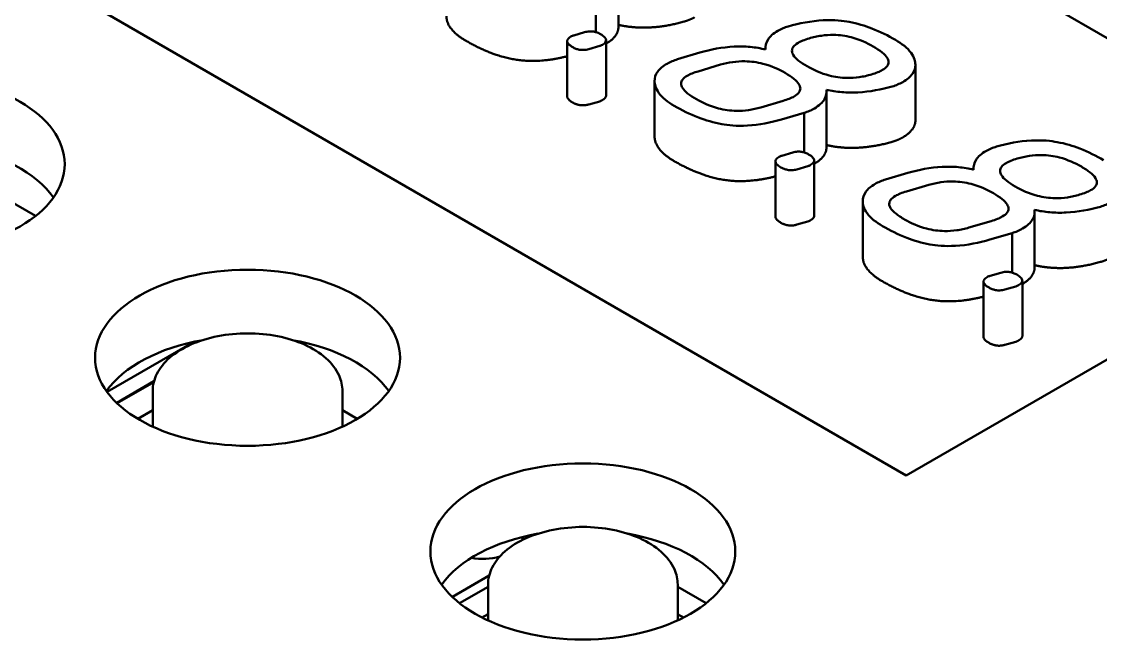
# Model space of a CAD drawing. Header units: millimetres. Extents: x 2121 to 4904, y 892 to 1933.
# Drawn here: x 3191.18 to 3203.13, y 1724.14 to 1730.98 of the extents above; entities that cross this region are included whole.
import ezdxf

# ---------------------------------------------------------------- set-up
doc = ezdxf.new("R2010")
doc.units = ezdxf.units.MM
doc.header["$LTSCALE"] = 1.8
doc.layers.add('외형선(ISO)', color=7, linetype='Continuous', lineweight=50)

msp = doc.modelspace()

# ---------------------------------------------------------------- linework, layer by layer
at = {"layer": '외형선(ISO)', "color": 7}
for p, q in [((3193.554, 1736.369), (3206.282, 1729.02)), ((3200.978, 1725.958), (3187.72, 1733.613)), ((3197.792, 1730.922), (3197.792, 1731.535)), ((3197.543, 1730.863), (3197.543, 1731.3)), ((3197.418, 1730.862), (3197.297, 1730.827)), ((3197.225, 1730.152), (3197.225, 1730.764)), ((3197.655, 1730.161), (3197.655, 1730.774)), ((3197.463, 1730.676), (3197.585, 1730.711)), ((3198.693, 1730.637), (3198.445, 1730.563)), ((3199.42, 1730.672), (3199.42, 1730.686)), ((3198.676, 1730.43), (3198.923, 1730.504)), ((3201.08, 1729.89), (3201.08, 1730.502)), ((3198.192, 1729.711), (3198.192, 1730.324)), ((3200.096, 1729.592), (3200.096, 1730.204)), ((3197.585, 1730.098), (3197.463, 1730.063)), ((3199.615, 1730.104), (3199.368, 1730.031)), ((3199.598, 1729.898), (3199.847, 1729.97)), ((3199.847, 1729.533), (3199.847, 1729.97)), ((3199.53, 1728.822), (3199.53, 1729.434)), ((3199.722, 1729.532), (3199.602, 1729.496)), ((3199.959, 1728.831), (3199.959, 1729.443)), ((3199.767, 1729.345), (3199.889, 1729.38)), ((3200.997, 1729.306), (3200.75, 1729.233)), ((3206.812, 1729.327), (3200.978, 1725.958)), ((3201.725, 1729.341), (3201.725, 1729.356)), ((3200.98, 1729.1), (3201.227, 1729.173)), ((3191.024, 1729.011), (3191.338, 1728.83)), ((3200.497, 1728.381), (3200.497, 1728.993)), ((3202.4, 1728.262), (3202.4, 1728.874)), ((3199.889, 1728.768), (3199.767, 1728.733)), ((3201.92, 1728.773), (3201.673, 1728.7)), ((3201.903, 1728.567), (3202.152, 1728.64)), ((3202.152, 1728.202), (3202.152, 1728.64)), ((3202.026, 1728.201), (3201.906, 1728.166)), ((3202.264, 1727.501), (3202.264, 1728.113)), ((3201.834, 1727.491), (3201.834, 1728.104)), ((3202.071, 1728.015), (3202.193, 1728.05)), ((3193.091, 1727.437), (3192.131, 1726.882)), ((3202.193, 1727.437), (3202.071, 1727.403)), ((3192.237, 1726.76), (3192.65, 1726.999)), ((3192.649, 1726.991), (3192.241, 1726.756)), ((3192.636, 1726.497), (3192.636, 1726.892)), ((3194.736, 1726.497), (3194.736, 1726.892)), ((3192.472, 1726.583), (3192.636, 1726.678)), ((3194.736, 1726.678), (3194.9, 1726.583)), ((3196.361, 1724.848), (3195.954, 1724.613)), ((3196.034, 1724.543), (3196.348, 1724.725)), ((3196.348, 1724.354), (3196.348, 1724.749)), ((3198.448, 1724.354), (3198.448, 1724.749)), ((3198.448, 1724.725), (3198.763, 1724.543))]:
    msp.add_line(p, q, dxfattribs=at)
for centre in [(3189.974, 1729.403), (3193.686, 1727.26), (3197.398, 1725.116)]:
    msp.add_ellipse(centre, major_axis=(1.688, 0), ratio=0.57735, dxfattribs=at)
for centre, major_axis, start_param, end_param in [((3189.974, 1728.668), (1.687, 0), 0.386689, 1.273311), ((3193.686, 1726.525), (-1.687, 0), 5.009874, 5.896497), ((3193.686, 1726.525), (1.687, 0), 0.386689, 1.273311), ((3197.398, 1724.382), (-1.687, 0), 5.009874, 5.896497), ((3196.285, 1725.294), (0.45, 0), 6.077412, 6.218057), ((3197.398, 1724.382), (1.687, 0), 0.386689, 1.273311), ((3196.285, 1725.294), (-0.45, 0), 1.292873, 2.015052)]:
    msp.add_ellipse(centre, major_axis=major_axis, ratio=0.57735, start_param=start_param, end_param=end_param, dxfattribs=at)
for points, degree, knots in [([(3196.106, 1730.767), (3195.912, 1730.878), (3195.888, 1731.026), (3195.888, 1731.042)], 2, [0, 0, 0, 1, 1.121739, 1.121739, 1.121739]), ([(3200.86, 1730.778), (3200.78, 1730.824), (3200.691, 1730.868), (3200.52, 1730.935), (3200.435, 1730.961), (3200.279, 1730.99), (3200.183, 1731.001), (3199.925, 1730.988), (3199.794, 1730.962), (3199.673, 1730.927)], 3, [-0.2492526, -0.2492526, -0.2492526, -0.2492526, -0.1695753, -0.1695753, -0.1037794, -0.1037794, -0.0540017, -0.0540017, 0, 0, 0, 0]), ([(3197.594, 1730.841), (3197.582, 1730.848), (3197.57, 1730.854), (3197.544, 1730.863), (3197.532, 1730.867), (3197.503, 1730.872), (3197.487, 1730.873), (3197.452, 1730.871), (3197.434, 1730.867), (3197.418, 1730.862)], 3, [-0.02611737, -0.02611737, -0.02611737, -0.02611737, -0.01964564, -0.01964564, -0.01398276, -0.01398276, -0.0075646, -0.0075646, 0, 0, 0, 0]), ([(3199.557, 1730.878), (3199.533, 1730.864), (3199.511, 1730.849), (3199.474, 1730.817), (3199.46, 1730.8), (3199.426, 1730.747), (3199.418, 1730.709), (3199.421, 1730.671)], 3, [-0.05306697, -0.05306697, -0.05306697, -0.05306697, -0.03943906, -0.03943906, -0.02626191, -0.02626191, 0, 0, 0, 0]), ([(3199.673, 1730.927), (3199.652, 1730.922), (3199.633, 1730.915), (3199.594, 1730.899), (3199.575, 1730.889), (3199.557, 1730.878)], 3, [-0.01923036, -0.01923036, -0.01923036, -0.01923036, -0.01013747, -0.01013747, 0, 0, 0, 0]), ([(3197.225, 1730.597), (3196.933, 1730.522), (3196.409, 1730.592), (3196.106, 1730.767)], 2, [0.104573, 0.104573, 0.104573, 1, 2, 2, 2]), ([(3197.266, 1730.814), (3197.258, 1730.809), (3197.251, 1730.804), (3197.239, 1730.794), (3197.234, 1730.788), (3197.226, 1730.776), (3197.225, 1730.768), (3197.227, 1730.751), (3197.231, 1730.742), (3197.25, 1730.72), (3197.268, 1730.708), (3197.286, 1730.697)], 3, [-0.03089014, -0.03089014, -0.03089014, -0.03089014, -0.0262839, -0.0262839, -0.02217317, -0.02217317, -0.01685765, -0.01685765, -0.01049185, -0.01049185, 0, 0, 0, 0]), ([(3197.297, 1730.827), (3197.292, 1730.826), (3197.287, 1730.824), (3197.277, 1730.82), (3197.271, 1730.817), (3197.266, 1730.814)], 3, [-0.004992203, -0.004992203, -0.004992203, -0.004992203, -0.002805938, -0.002805938, 0, 0, 0, 0]), ([(3197.614, 1730.724), (3197.622, 1730.729), (3197.63, 1730.734), (3197.642, 1730.744), (3197.646, 1730.75), (3197.654, 1730.763), (3197.656, 1730.77), (3197.654, 1730.787), (3197.649, 1730.796), (3197.63, 1730.818), (3197.612, 1730.83), (3197.594, 1730.841)], 3, [-0.03089014, -0.03089014, -0.03089014, -0.03089014, -0.0262839, -0.0262839, -0.02217317, -0.02217317, -0.01685765, -0.01685765, -0.01049185, -0.01049185, 0, 0, 0, 0]), ([(3199.88, 1730.487), (3199.845, 1730.507), (3199.812, 1730.528), (3199.761, 1730.57), (3199.741, 1730.59), (3199.718, 1730.626), (3199.713, 1730.642), (3199.713, 1730.673), (3199.718, 1730.688), (3199.74, 1730.718), (3199.759, 1730.733), (3199.781, 1730.745)], 3, [-0.06908407, -0.06908407, -0.06908407, -0.06908407, -0.0495896, -0.0495896, -0.03407812, -0.03407812, -0.02283564, -0.02283564, -0.01249575, -0.01249575, 0, 0, 0, 0]), ([(3199.781, 1730.745), (3199.797, 1730.755), (3199.815, 1730.763), (3199.855, 1730.779), (3199.879, 1730.787), (3199.903, 1730.795)], 3, [-0.01971232, -0.01971232, -0.01971232, -0.01971232, -0.0107891, -0.0107891, 0, 0, 0, 0]), ([(3199.903, 1730.795), (3199.946, 1730.808), (3199.992, 1730.818), (3200.083, 1730.831), (3200.128, 1730.835), (3200.242, 1730.833), (3200.307, 1730.823), (3200.461, 1730.783), (3200.543, 1730.746), (3200.614, 1730.705)], 3, [-0.1051104, -0.1051104, -0.1051104, -0.1051104, -0.0856042, -0.0856042, -0.0673949, -0.0673949, -0.040092, -0.040092, 0, 0, 0, 0]), ([(3200.94, 1730.312), (3200.986, 1730.338), (3201.023, 1730.368), (3201.07, 1730.435), (3201.08, 1730.469), (3201.079, 1730.535), (3201.071, 1730.581), (3200.992, 1730.689), (3200.931, 1730.736), (3200.86, 1730.778)], 3, [-0.1759804, -0.1759804, -0.1759804, -0.1759804, -0.1269658, -0.1269658, -0.0809876, -0.0809876, -0.0404742, -0.0404742, 0, 0, 0, 0]), ([(3197.286, 1730.697), (3197.297, 1730.691), (3197.309, 1730.685), (3197.333, 1730.676), (3197.346, 1730.672), (3197.374, 1730.667), (3197.39, 1730.666), (3197.426, 1730.667), (3197.445, 1730.671), (3197.463, 1730.676)], 3, [-0.02605506, -0.02605506, -0.02605506, -0.02605506, -0.01989248, -0.01989248, -0.01444439, -0.01444439, -0.0078256, -0.0078256, 0, 0, 0, 0]), ([(3197.585, 1730.711), (3197.589, 1730.712), (3197.594, 1730.714), (3197.604, 1730.718), (3197.609, 1730.721), (3197.614, 1730.724)], 3, [-0.004892519, -0.004892519, -0.004892519, -0.004892519, -0.002791626, -0.002791626, 0, 0, 0, 0]), ([(3199.421, 1730.671), (3199.366, 1730.685), (3199.31, 1730.695), (3199.192, 1730.705), (3199.133, 1730.707), (3198.94, 1730.697), (3198.812, 1730.672), (3198.693, 1730.637)], 3, [-0.100957, -0.100957, -0.100957, -0.100957, -0.0772493, -0.0772493, -0.0533747, -0.0533747, 0, 0, 0, 0]), ([(3200.614, 1730.705), (3200.649, 1730.685), (3200.683, 1730.663), (3200.735, 1730.621), (3200.755, 1730.6), (3200.778, 1730.564), (3200.784, 1730.548), (3200.783, 1730.516), (3200.778, 1730.502), (3200.756, 1730.472), (3200.738, 1730.457), (3200.716, 1730.445)], 3, [-0.06957685, -0.06957685, -0.06957685, -0.06957685, -0.04972908, -0.04972908, -0.03398166, -0.03398166, -0.02271437, -0.02271437, -0.01241075, -0.01241075, 0, 0, 0, 0]), ([(3198.33, 1730.514), (3198.285, 1730.489), (3198.25, 1730.46), (3198.203, 1730.393), (3198.192, 1730.358), (3198.193, 1730.29), (3198.201, 1730.243), (3198.279, 1730.136), (3198.339, 1730.089), (3198.41, 1730.049)], 3, [-0.1709096, -0.1709096, -0.1709096, -0.1709096, -0.125717, -0.125717, -0.0805637, -0.0805637, -0.0399393, -0.0399393, 0, 0, 0, 0]), ([(3198.445, 1730.563), (3198.424, 1730.557), (3198.405, 1730.55), (3198.366, 1730.534), (3198.347, 1730.524), (3198.33, 1730.514)], 3, [-0.01927353, -0.01927353, -0.01927353, -0.01927353, -0.00987909, -0.00987909, 0, 0, 0, 0]), ([(3198.923, 1730.504), (3198.966, 1730.516), (3199.011, 1730.526), (3199.102, 1730.539), (3199.147, 1730.542), (3199.261, 1730.54), (3199.328, 1730.531), (3199.484, 1730.49), (3199.567, 1730.453), (3199.639, 1730.412)], 3, [-0.1057103, -0.1057103, -0.1057103, -0.1057103, -0.0864105, -0.0864105, -0.0683639, -0.0683639, -0.0405221, -0.0405221, 0, 0, 0, 0]), ([(3198.656, 1730.121), (3198.621, 1730.141), (3198.586, 1730.163), (3198.535, 1730.205), (3198.514, 1730.226), (3198.492, 1730.263), (3198.486, 1730.279), (3198.486, 1730.31), (3198.491, 1730.324), (3198.513, 1730.354), (3198.532, 1730.369), (3198.554, 1730.381)], 3, [-0.06957685, -0.06957685, -0.06957685, -0.06957685, -0.04972908, -0.04972908, -0.03398166, -0.03398166, -0.02271437, -0.02271437, -0.01241075, -0.01241075, 0, 0, 0, 0]), ([(3198.554, 1730.381), (3198.57, 1730.391), (3198.589, 1730.4), (3198.63, 1730.416), (3198.652, 1730.424), (3198.676, 1730.43)], 3, [-0.01989755, -0.01989755, -0.01989755, -0.01989755, -0.01044879, -0.01044879, 0, 0, 0, 0]), ([(3199.639, 1730.412), (3199.673, 1730.392), (3199.707, 1730.37), (3199.757, 1730.329), (3199.777, 1730.308), (3199.8, 1730.272), (3199.806, 1730.256), (3199.806, 1730.225), (3199.801, 1730.211), (3199.778, 1730.18), (3199.76, 1730.166), (3199.738, 1730.153)], 3, [-0.06908407, -0.06908407, -0.06908407, -0.06908407, -0.0495896, -0.0495896, -0.03407812, -0.03407812, -0.02283564, -0.02283564, -0.01249575, -0.01249575, 0, 0, 0, 0]), ([(3200.594, 1730.396), (3200.551, 1730.383), (3200.505, 1730.372), (3200.414, 1730.359), (3200.369, 1730.356), (3200.255, 1730.358), (3200.189, 1730.367), (3200.034, 1730.408), (3199.951, 1730.445), (3199.88, 1730.487)], 3, [-0.105604, -0.105604, -0.105604, -0.105604, -0.0861489, -0.0861489, -0.0679576, -0.0679576, -0.0405215, -0.0405215, 0, 0, 0, 0]), ([(3200.716, 1730.445), (3200.7, 1730.436), (3200.682, 1730.427), (3200.642, 1730.411), (3200.618, 1730.403), (3200.594, 1730.396)], 3, [-0.01971232, -0.01971232, -0.01971232, -0.01971232, -0.0107891, -0.0107891, 0, 0, 0, 0]), ([(3200.095, 1730.227), (3200.149, 1730.214), (3200.206, 1730.205), (3200.324, 1730.195), (3200.383, 1730.194), (3200.576, 1730.204), (3200.705, 1730.229), (3200.824, 1730.263)], 3, [-0.1009025, -0.1009025, -0.1009025, -0.1009025, -0.0772262, -0.0772262, -0.0533057, -0.0533057, 0, 0, 0, 0]), ([(3200.824, 1730.263), (3200.845, 1730.269), (3200.865, 1730.276), (3200.903, 1730.292), (3200.922, 1730.302), (3200.94, 1730.312)], 3, [-0.01925722, -0.01925722, -0.01925722, -0.01925722, -0.01001082, -0.01001082, 0, 0, 0, 0]), ([(3199.738, 1730.153), (3199.721, 1730.143), (3199.702, 1730.135), (3199.662, 1730.118), (3199.639, 1730.111), (3199.615, 1730.104)], 3, [-0.01989755, -0.01989755, -0.01989755, -0.01989755, -0.01044879, -0.01044879, 0, 0, 0, 0]), ([(3199.962, 1730.02), (3199.987, 1730.035), (3200.01, 1730.051), (3200.048, 1730.086), (3200.063, 1730.103), (3200.093, 1730.156), (3200.099, 1730.191), (3200.095, 1730.227)], 3, [-0.05306065, -0.05306065, -0.05306065, -0.05306065, -0.03856375, -0.03856375, -0.02470731, -0.02470731, 0, 0, 0, 0]), ([(3198.41, 1730.049), (3198.492, 1730.001), (3198.582, 1729.956), (3198.758, 1729.888), (3198.845, 1729.862), (3199.007, 1729.833), (3199.1, 1729.822), (3199.352, 1729.837), (3199.48, 1729.863), (3199.598, 1729.898)], 3, [-0.2396282, -0.2396282, -0.2396282, -0.2396282, -0.1637242, -0.1637242, -0.1009864, -0.1009864, -0.0530192, -0.0530192, 0, 0, 0, 0]), ([(3199.368, 1730.031), (3199.325, 1730.018), (3199.28, 1730.008), (3199.189, 1729.995), (3199.144, 1729.992), (3199.03, 1729.994), (3198.963, 1730.003), (3198.808, 1730.043), (3198.727, 1730.08), (3198.656, 1730.121)], 3, [-0.1052151, -0.1052151, -0.1052151, -0.1052151, -0.0858617, -0.0858617, -0.0677944, -0.0677944, -0.0400855, -0.0400855, 0, 0, 0, 0]), ([(3199.847, 1729.97), (3199.868, 1729.976), (3199.887, 1729.984), (3199.926, 1730), (3199.944, 1730.01), (3199.962, 1730.02)], 3, [-0.01920575, -0.01920575, -0.01920575, -0.01920575, -0.00986769, -0.00986769, 0, 0, 0, 0]), ([(3198.41, 1729.436), (3198.217, 1729.548), (3198.192, 1729.696), (3198.192, 1729.711)], 2, [0, 0, 0, 1, 1.121739, 1.121739, 1.121739]), ([(3203.164, 1729.447), (3203.084, 1729.493), (3202.996, 1729.538), (3202.824, 1729.605), (3202.74, 1729.631), (3202.583, 1729.659), (3202.488, 1729.671), (3202.229, 1729.658), (3202.098, 1729.632), (3201.977, 1729.597)], 3, [-0.2492526, -0.2492526, -0.2492526, -0.2492526, -0.1695753, -0.1695753, -0.1037794, -0.1037794, -0.0540017, -0.0540017, 0, 0, 0, 0]), ([(3201.861, 1729.548), (3201.837, 1729.534), (3201.815, 1729.519), (3201.779, 1729.486), (3201.764, 1729.47), (3201.73, 1729.416), (3201.722, 1729.379), (3201.725, 1729.341)], 3, [-0.05306697, -0.05306697, -0.05306697, -0.05306697, -0.03943906, -0.03943906, -0.02626191, -0.02626191, 0, 0, 0, 0]), ([(3201.977, 1729.597), (3201.956, 1729.591), (3201.937, 1729.585), (3201.898, 1729.568), (3201.879, 1729.558), (3201.861, 1729.548)], 3, [-0.01923036, -0.01923036, -0.01923036, -0.01923036, -0.01013747, -0.01013747, 0, 0, 0, 0]), ([(3199.53, 1729.267), (3199.237, 1729.192), (3198.713, 1729.261), (3198.41, 1729.436)], 2, [0.104573, 0.104573, 0.104573, 1, 2, 2, 2]), ([(3199.571, 1729.484), (3199.562, 1729.479), (3199.555, 1729.474), (3199.543, 1729.463), (3199.538, 1729.458), (3199.531, 1729.445), (3199.529, 1729.438), (3199.531, 1729.421), (3199.536, 1729.412), (3199.554, 1729.39), (3199.572, 1729.378), (3199.591, 1729.367)], 3, [-0.03089014, -0.03089014, -0.03089014, -0.03089014, -0.0262839, -0.0262839, -0.02217317, -0.02217317, -0.01685765, -0.01685765, -0.01049185, -0.01049185, 0, 0, 0, 0]), ([(3199.602, 1729.496), (3199.596, 1729.495), (3199.591, 1729.494), (3199.581, 1729.489), (3199.576, 1729.487), (3199.571, 1729.484)], 3, [-0.004992203, -0.004992203, -0.004992203, -0.004992203, -0.002805938, -0.002805938, 0, 0, 0, 0]), ([(3199.898, 1729.51), (3199.887, 1729.517), (3199.874, 1729.523), (3199.849, 1729.533), (3199.836, 1729.536), (3199.807, 1729.541), (3199.792, 1729.542), (3199.757, 1729.541), (3199.739, 1729.537), (3199.722, 1729.532)], 3, [-0.02611737, -0.02611737, -0.02611737, -0.02611737, -0.01964564, -0.01964564, -0.01398276, -0.01398276, -0.0075646, -0.0075646, 0, 0, 0, 0]), ([(3199.918, 1729.394), (3199.927, 1729.398), (3199.934, 1729.403), (3199.946, 1729.414), (3199.951, 1729.419), (3199.958, 1729.432), (3199.96, 1729.44), (3199.958, 1729.457), (3199.953, 1729.465), (3199.935, 1729.487), (3199.917, 1729.5), (3199.898, 1729.51)], 3, [-0.03089014, -0.03089014, -0.03089014, -0.03089014, -0.0262839, -0.0262839, -0.02217317, -0.02217317, -0.01685765, -0.01685765, -0.01049185, -0.01049185, 0, 0, 0, 0]), ([(3202.085, 1729.415), (3202.101, 1729.424), (3202.119, 1729.432), (3202.159, 1729.449), (3202.183, 1729.457), (3202.207, 1729.464)], 3, [-0.01971232, -0.01971232, -0.01971232, -0.01971232, -0.0107891, -0.0107891, 0, 0, 0, 0]), ([(3202.207, 1729.464), (3202.25, 1729.477), (3202.296, 1729.488), (3202.387, 1729.501), (3202.432, 1729.504), (3202.546, 1729.502), (3202.612, 1729.493), (3202.765, 1729.453), (3202.847, 1729.416), (3202.918, 1729.375)], 3, [-0.1051104, -0.1051104, -0.1051104, -0.1051104, -0.0856042, -0.0856042, -0.0673949, -0.0673949, -0.040092, -0.040092, 0, 0, 0, 0]), ([(3199.591, 1729.367), (3199.602, 1729.361), (3199.614, 1729.355), (3199.638, 1729.346), (3199.65, 1729.342), (3199.679, 1729.337), (3199.695, 1729.335), (3199.731, 1729.337), (3199.749, 1729.34), (3199.767, 1729.345)], 3, [-0.02605506, -0.02605506, -0.02605506, -0.02605506, -0.01989248, -0.01989248, -0.01444439, -0.01444439, -0.0078256, -0.0078256, 0, 0, 0, 0]), ([(3199.889, 1729.38), (3199.894, 1729.382), (3199.898, 1729.383), (3199.908, 1729.388), (3199.913, 1729.391), (3199.918, 1729.394)], 3, [-0.004892519, -0.004892519, -0.004892519, -0.004892519, -0.002791626, -0.002791626, 0, 0, 0, 0]), ([(3201.725, 1729.341), (3201.671, 1729.354), (3201.614, 1729.364), (3201.497, 1729.375), (3201.437, 1729.376), (3201.245, 1729.367), (3201.116, 1729.341), (3200.997, 1729.306)], 3, [-0.100957, -0.100957, -0.100957, -0.100957, -0.0772493, -0.0772493, -0.0533747, -0.0533747, 0, 0, 0, 0]), ([(3202.184, 1729.156), (3202.15, 1729.176), (3202.116, 1729.198), (3202.065, 1729.239), (3202.045, 1729.259), (3202.023, 1729.296), (3202.017, 1729.312), (3202.017, 1729.343), (3202.022, 1729.357), (3202.044, 1729.388), (3202.063, 1729.402), (3202.085, 1729.415)], 3, [-0.06908407, -0.06908407, -0.06908407, -0.06908407, -0.0495896, -0.0495896, -0.03407812, -0.03407812, -0.02283564, -0.02283564, -0.01249575, -0.01249575, 0, 0, 0, 0]), ([(3202.918, 1729.375), (3202.953, 1729.355), (3202.988, 1729.332), (3203.039, 1729.29), (3203.059, 1729.27), (3203.082, 1729.233), (3203.088, 1729.217), (3203.088, 1729.186), (3203.083, 1729.172), (3203.061, 1729.141), (3203.042, 1729.127), (3203.02, 1729.114)], 3, [-0.06957685, -0.06957685, -0.06957685, -0.06957685, -0.04972908, -0.04972908, -0.03398166, -0.03398166, -0.02271437, -0.02271437, -0.01241075, -0.01241075, 0, 0, 0, 0]), ([(3200.75, 1729.233), (3200.729, 1729.227), (3200.709, 1729.22), (3200.67, 1729.203), (3200.651, 1729.194), (3200.634, 1729.184)], 3, [-0.01927353, -0.01927353, -0.01927353, -0.01927353, -0.00987909, -0.00987909, 0, 0, 0, 0]), ([(3201.227, 1729.173), (3201.271, 1729.186), (3201.316, 1729.196), (3201.406, 1729.209), (3201.451, 1729.212), (3201.566, 1729.21), (3201.632, 1729.2), (3201.789, 1729.16), (3201.871, 1729.123), (3201.943, 1729.081)], 3, [-0.1057103, -0.1057103, -0.1057103, -0.1057103, -0.0864105, -0.0864105, -0.0683639, -0.0683639, -0.0405221, -0.0405221, 0, 0, 0, 0]), ([(3200.634, 1729.184), (3200.59, 1729.158), (3200.554, 1729.129), (3200.507, 1729.063), (3200.497, 1729.028), (3200.497, 1728.959), (3200.505, 1728.913), (3200.584, 1728.805), (3200.644, 1728.759), (3200.714, 1728.718)], 3, [-0.1709096, -0.1709096, -0.1709096, -0.1709096, -0.125717, -0.125717, -0.0805637, -0.0805637, -0.0399393, -0.0399393, 0, 0, 0, 0]), ([(3200.858, 1729.051), (3200.875, 1729.061), (3200.893, 1729.069), (3200.934, 1729.086), (3200.957, 1729.093), (3200.98, 1729.1)], 3, [-0.01989755, -0.01989755, -0.01989755, -0.01989755, -0.01044879, -0.01044879, 0, 0, 0, 0]), ([(3201.943, 1729.081), (3201.977, 1729.061), (3202.011, 1729.04), (3202.062, 1728.998), (3202.082, 1728.978), (3202.104, 1728.942), (3202.11, 1728.926), (3202.11, 1728.895), (3202.105, 1728.88), (3202.083, 1728.85), (3202.064, 1728.835), (3202.042, 1728.823)], 3, [-0.06908407, -0.06908407, -0.06908407, -0.06908407, -0.0495896, -0.0495896, -0.03407812, -0.03407812, -0.02283564, -0.02283564, -0.01249575, -0.01249575, 0, 0, 0, 0]), ([(3202.898, 1729.065), (3202.855, 1729.052), (3202.81, 1729.042), (3202.718, 1729.028), (3202.673, 1729.025), (3202.559, 1729.027), (3202.494, 1729.037), (3202.338, 1729.077), (3202.256, 1729.115), (3202.184, 1729.156)], 3, [-0.105604, -0.105604, -0.105604, -0.105604, -0.0861489, -0.0861489, -0.0679576, -0.0679576, -0.0405215, -0.0405215, 0, 0, 0, 0]), ([(3203.02, 1729.114), (3203.004, 1729.105), (3202.986, 1729.097), (3202.946, 1729.081), (3202.922, 1729.073), (3202.898, 1729.065)], 3, [-0.01971232, -0.01971232, -0.01971232, -0.01971232, -0.0107891, -0.0107891, 0, 0, 0, 0]), ([(3200.96, 1728.79), (3200.925, 1728.811), (3200.891, 1728.833), (3200.839, 1728.875), (3200.819, 1728.895), (3200.796, 1728.932), (3200.79, 1728.948), (3200.791, 1728.979), (3200.796, 1728.994), (3200.818, 1729.024), (3200.836, 1729.038), (3200.858, 1729.051)], 3, [-0.06957685, -0.06957685, -0.06957685, -0.06957685, -0.04972908, -0.04972908, -0.03398166, -0.03398166, -0.02271437, -0.02271437, -0.01241075, -0.01241075, 0, 0, 0, 0]), ([(3203.128, 1728.932), (3203.149, 1728.938), (3203.169, 1728.945), (3203.208, 1728.962), (3203.227, 1728.971), (3203.244, 1728.981)], 3, [-0.01925722, -0.01925722, -0.01925722, -0.01925722, -0.01001082, -0.01001082, 0, 0, 0, 0]), ([(3202.266, 1728.69), (3202.292, 1728.704), (3202.315, 1728.721), (3202.352, 1728.755), (3202.367, 1728.773), (3202.398, 1728.826), (3202.403, 1728.861), (3202.399, 1728.897)], 3, [-0.05306065, -0.05306065, -0.05306065, -0.05306065, -0.03856375, -0.03856375, -0.02470731, -0.02470731, 0, 0, 0, 0]), ([(3202.399, 1728.897), (3202.454, 1728.884), (3202.511, 1728.875), (3202.628, 1728.865), (3202.688, 1728.864), (3202.88, 1728.873), (3203.009, 1728.898), (3203.128, 1728.932)], 3, [-0.1009025, -0.1009025, -0.1009025, -0.1009025, -0.0772262, -0.0772262, -0.0533057, -0.0533057, 0, 0, 0, 0]), ([(3200.714, 1728.718), (3200.796, 1728.671), (3200.887, 1728.625), (3201.063, 1728.557), (3201.149, 1728.531), (3201.311, 1728.502), (3201.405, 1728.492), (3201.656, 1728.506), (3201.785, 1728.533), (3201.903, 1728.567)], 3, [-0.2396282, -0.2396282, -0.2396282, -0.2396282, -0.1637242, -0.1637242, -0.1009864, -0.1009864, -0.0530192, -0.0530192, 0, 0, 0, 0]), ([(3201.673, 1728.7), (3201.629, 1728.688), (3201.584, 1728.677), (3201.493, 1728.665), (3201.448, 1728.662), (3201.334, 1728.663), (3201.268, 1728.673), (3201.113, 1728.713), (3201.031, 1728.749), (3200.96, 1728.79)], 3, [-0.1052151, -0.1052151, -0.1052151, -0.1052151, -0.0858617, -0.0858617, -0.0677944, -0.0677944, -0.0400855, -0.0400855, 0, 0, 0, 0]), ([(3202.042, 1728.823), (3202.025, 1728.813), (3202.007, 1728.804), (3201.966, 1728.788), (3201.943, 1728.78), (3201.92, 1728.773)], 3, [-0.01989755, -0.01989755, -0.01989755, -0.01989755, -0.01044879, -0.01044879, 0, 0, 0, 0]), ([(3202.152, 1728.64), (3202.172, 1728.646), (3202.192, 1728.653), (3202.23, 1728.67), (3202.249, 1728.68), (3202.266, 1728.69)], 3, [-0.01920575, -0.01920575, -0.01920575, -0.01920575, -0.00986769, -0.00986769, 0, 0, 0, 0]), ([(3200.714, 1728.106), (3200.521, 1728.217), (3200.497, 1728.365), (3200.497, 1728.381)], 2, [0, 0, 0, 1, 1.121739, 1.121739, 1.121739]), ([(3201.875, 1728.153), (3201.867, 1728.149), (3201.859, 1728.143), (3201.847, 1728.133), (3201.843, 1728.128), (3201.835, 1728.115), (3201.833, 1728.107), (3201.835, 1728.09), (3201.84, 1728.082), (3201.859, 1728.06), (3201.877, 1728.047), (3201.895, 1728.036)], 3, [-0.03089014, -0.03089014, -0.03089014, -0.03089014, -0.0262839, -0.0262839, -0.02217317, -0.02217317, -0.01685765, -0.01685765, -0.01049185, -0.01049185, 0, 0, 0, 0]), ([(3201.906, 1728.166), (3201.901, 1728.165), (3201.896, 1728.163), (3201.885, 1728.159), (3201.88, 1728.156), (3201.875, 1728.153)], 3, [-0.004992203, -0.004992203, -0.004992203, -0.004992203, -0.002805938, -0.002805938, 0, 0, 0, 0]), ([(3202.203, 1728.18), (3202.191, 1728.187), (3202.179, 1728.193), (3202.153, 1728.202), (3202.14, 1728.206), (3202.112, 1728.211), (3202.096, 1728.212), (3202.061, 1728.21), (3202.043, 1728.207), (3202.026, 1728.201)], 3, [-0.02611737, -0.02611737, -0.02611737, -0.02611737, -0.01964564, -0.01964564, -0.01398276, -0.01398276, -0.0075646, -0.0075646, 0, 0, 0, 0]), ([(3202.223, 1728.063), (3202.231, 1728.068), (3202.238, 1728.073), (3202.25, 1728.084), (3202.255, 1728.089), (3202.263, 1728.102), (3202.264, 1728.109), (3202.262, 1728.126), (3202.258, 1728.135), (3202.239, 1728.157), (3202.221, 1728.169), (3202.203, 1728.18)], 3, [-0.03089014, -0.03089014, -0.03089014, -0.03089014, -0.0262839, -0.0262839, -0.02217317, -0.02217317, -0.01685765, -0.01685765, -0.01049185, -0.01049185, 0, 0, 0, 0]), ([(3201.834, 1727.936), (3201.542, 1727.862), (3201.017, 1727.931), (3200.714, 1728.106)], 2, [0.104573, 0.104573, 0.104573, 1, 2, 2, 2]), ([(3201.895, 1728.036), (3201.906, 1728.03), (3201.918, 1728.024), (3201.942, 1728.015), (3201.954, 1728.012), (3201.983, 1728.006), (3201.999, 1728.005), (3202.035, 1728.006), (3202.054, 1728.01), (3202.071, 1728.015)], 3, [-0.02605506, -0.02605506, -0.02605506, -0.02605506, -0.01989248, -0.01989248, -0.01444439, -0.01444439, -0.0078256, -0.0078256, 0, 0, 0, 0]), ([(3202.193, 1728.05), (3202.198, 1728.051), (3202.203, 1728.053), (3202.212, 1728.057), (3202.218, 1728.06), (3202.223, 1728.063)], 3, [-0.004892519, -0.004892519, -0.004892519, -0.004892519, -0.002791626, -0.002791626, 0, 0, 0, 0]), ([(3192.636, 1726.892), (3192.636, 1726.957), (3192.652, 1727.022), (3192.715, 1727.147), (3192.763, 1727.206), (3192.888, 1727.316), (3192.968, 1727.365), (3193.149, 1727.446), (3193.25, 1727.478), (3193.464, 1727.52), (3193.576, 1727.53), (3193.8, 1727.53), (3193.912, 1727.519), (3194.125, 1727.477), (3194.226, 1727.446), (3194.407, 1727.364), (3194.487, 1727.314), (3194.618, 1727.198), (3194.668, 1727.133), (3194.723, 1727.008), (3194.736, 1726.95), (3194.736, 1726.892)], 3, [3.926991, 3.926991, 3.926991, 3.926991, 4.208416, 4.208416, 4.510143, 4.510143, 4.837669, 4.837669, 5.16978, 5.16978, 5.49997, 5.49997, 5.829237, 5.829237, 6.159446, 6.159446, 6.491561, 6.491561, 6.818812, 6.818812, 7.068583, 7.068583, 7.068583, 7.068583]), ([(3196.348, 1724.749), (3196.348, 1724.814), (3196.365, 1724.879), (3196.427, 1725.003), (3196.475, 1725.063), (3196.6, 1725.173), (3196.68, 1725.222), (3196.861, 1725.303), (3196.963, 1725.334), (3197.177, 1725.376), (3197.289, 1725.387), (3197.512, 1725.387), (3197.624, 1725.376), (3197.837, 1725.334), (3197.938, 1725.302), (3198.119, 1725.221), (3198.2, 1725.17), (3198.33, 1725.055), (3198.38, 1724.99), (3198.436, 1724.864), (3198.448, 1724.807), (3198.448, 1724.749)], 3, [3.926991, 3.926991, 3.926991, 3.926991, 4.208416, 4.208416, 4.510143, 4.510143, 4.837669, 4.837669, 5.16978, 5.16978, 5.49997, 5.49997, 5.829237, 5.829237, 6.159446, 6.159446, 6.491561, 6.491561, 6.818812, 6.818812, 7.068583, 7.068583, 7.068583, 7.068583]), ([(3198.448, 1724.421), (3198.451, 1724.419), (3198.454, 1724.418), (3198.476, 1724.406), (3198.495, 1724.396), (3198.514, 1724.385)], 3, [6.22986388, 6.22986388, 6.22986388, 6.22986388, 6.23647093, 6.23647093, 6.28275172, 6.28275172, 6.28275172, 6.28275172])]:
    msp.add_open_spline(points, degree=degree, knots=knots, dxfattribs=at)
for points, degree in [([(3198.52, 1730.981), (3198.123, 1730.868), (3197.792, 1730.945)], 2), ([(3198.636, 1731.03), (3198.58, 1730.998), (3198.52, 1730.981)], 2), ([(3197.792, 1730.922), (3197.792, 1730.816), (3197.657, 1730.738)], 2), ([(3197.657, 1730.738), (3197.656, 1730.737), (3197.655, 1730.737)], 2), ([(3197.286, 1730.085), (3197.225, 1730.12), (3197.225, 1730.152)], 2), ([(3197.655, 1730.161), (3197.655, 1730.135), (3197.614, 1730.112)], 2), ([(3197.463, 1730.063), (3197.37, 1730.037), (3197.286, 1730.085)], 2), ([(3197.614, 1730.112), (3197.597, 1730.102), (3197.585, 1730.098)], 2), ([(3201.08, 1729.89), (3201.08, 1729.78), (3200.94, 1729.699)], 2), ([(3200.94, 1729.699), (3200.884, 1729.667), (3200.824, 1729.65)], 2), ([(3200.096, 1729.592), (3200.096, 1729.485), (3199.962, 1729.408)], 2), ([(3200.824, 1729.65), (3200.428, 1729.537), (3200.096, 1729.614)], 2), ([(3199.962, 1729.408), (3199.961, 1729.407), (3199.959, 1729.406)], 2), ([(3199.959, 1728.831), (3199.959, 1728.805), (3199.918, 1728.781)], 2), ([(3199.591, 1728.754), (3199.53, 1728.79), (3199.53, 1728.822)], 2), ([(3199.767, 1728.733), (3199.674, 1728.706), (3199.591, 1728.754)], 2), ([(3199.918, 1728.781), (3199.901, 1728.771), (3199.889, 1728.768)], 2), ([(3203.244, 1728.369), (3203.189, 1728.337), (3203.128, 1728.32)], 2), ([(3202.4, 1728.262), (3202.4, 1728.155), (3202.266, 1728.077)], 2), ([(3203.128, 1728.32), (3202.732, 1728.207), (3202.4, 1728.284)], 2), ([(3202.266, 1728.077), (3202.265, 1728.077), (3202.264, 1728.076)], 2), ([(3201.895, 1727.424), (3201.834, 1727.459), (3201.834, 1727.491)], 2), ([(3202.071, 1727.403), (3201.979, 1727.376), (3201.895, 1727.424)], 2), ([(3202.223, 1727.451), (3202.206, 1727.441), (3202.193, 1727.437)], 2), ([(3202.264, 1727.501), (3202.264, 1727.475), (3202.223, 1727.451)], 2), ([(3196.283, 1724.385), (3196.305, 1724.397), (3196.326, 1724.409), (3196.348, 1724.421)], 3)]:
    msp.add_open_spline(points, degree=degree, dxfattribs=at)

doc.saveas('drawing.dxf')
